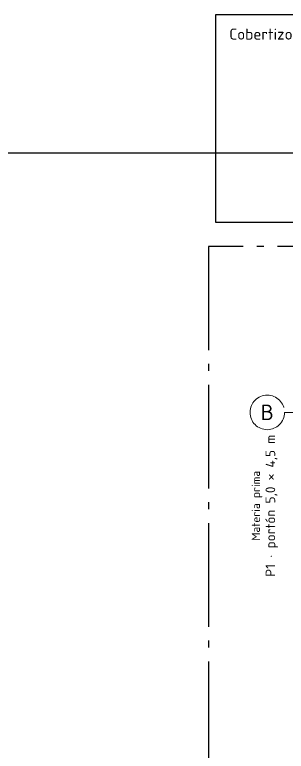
# Model space of a CAD drawing. Header units: millimetres. Extents: x 0 to 1189, y 0 to 841.
# Drawn here: x 117.9 to 157.3, y 428 to 534.5 of the extents above; entities that cross this region are included whole.
import ezdxf
from ezdxf.enums import TextEntityAlignment as Align

# ---------------------------------------------------------------- set-up
doc = ezdxf.new("R2010")
doc.units = ezdxf.units.MM
doc.linetypes.add('IRAM-F-TRAZO-PUNTO', pattern=[20, 15, -2, 1, -2])
for name, color, linetype, lineweight in [('A-EJE', 1, 'IRAM-F-TRAZO-PUNTO', 18), ('A-EXTERIOR', 8, 'CONTINUOUS', 25), ('A-TEXTO', 7, 'CONTINUOUS', 18)]:
    doc.layers.add(name, color=color, linetype=linetype, lineweight=lineweight)
doc.layers.add('A-ZONA-LOG', color=5, linetype='IRAM-F-TRAZO-PUNTO', lineweight=25, true_color=0x285ac8)
doc.styles.add('ISO3098', font='isocpeur.ttf')

msp = doc.modelspace()

# ---------------------------------------------------------------- linework, layer by layer
at = {"layer": 'A-EJE'}
msp.add_line((157, 477), (567, 477), dxfattribs=at)
msp.add_circle((154.5, 477), 2.5, dxfattribs=at)
at = {"layer": 'A-EXTERIOR'}
for points in [[(147, 504.5), (171, 504.5), (171, 534.5), (147, 534.5)], [(62, 414.5), (171, 414.5), (171, 514.5), (62, 514.5)]]:
    msp.add_lwpolyline(points, close=True, dxfattribs=at)
at = {"layer": 'A-ZONA-LOG'}
msp.add_lwpolyline([(146, 426), (171, 426), (171, 501), (146, 501)], close=True, dxfattribs=at)

# ---------------------------------------------------------------- texts
at = {"layer": 'A-TEXTO', "style": 'ISO3098'}
msp.add_text('Cobertizo de autoelevadores', height=1.6, dxfattribs=at).set_placement((149, 532.5), align=Align.TOP_LEFT)
msp.add_text('B', height=2.25, dxfattribs=at).set_placement((154.5, 477), align=Align.MIDDLE_CENTER)
for s, height, p in [('P1 · portón 5,0 × 4,5 m', 1.4, (154.95, 463.5)), ('Materia prima', 1.19, (152.85, 463.5))]:
    msp.add_text(s, height=height, rotation=90, dxfattribs=at).set_placement(p, align=Align.MIDDLE_CENTER)

doc.saveas('drawing.dxf')
